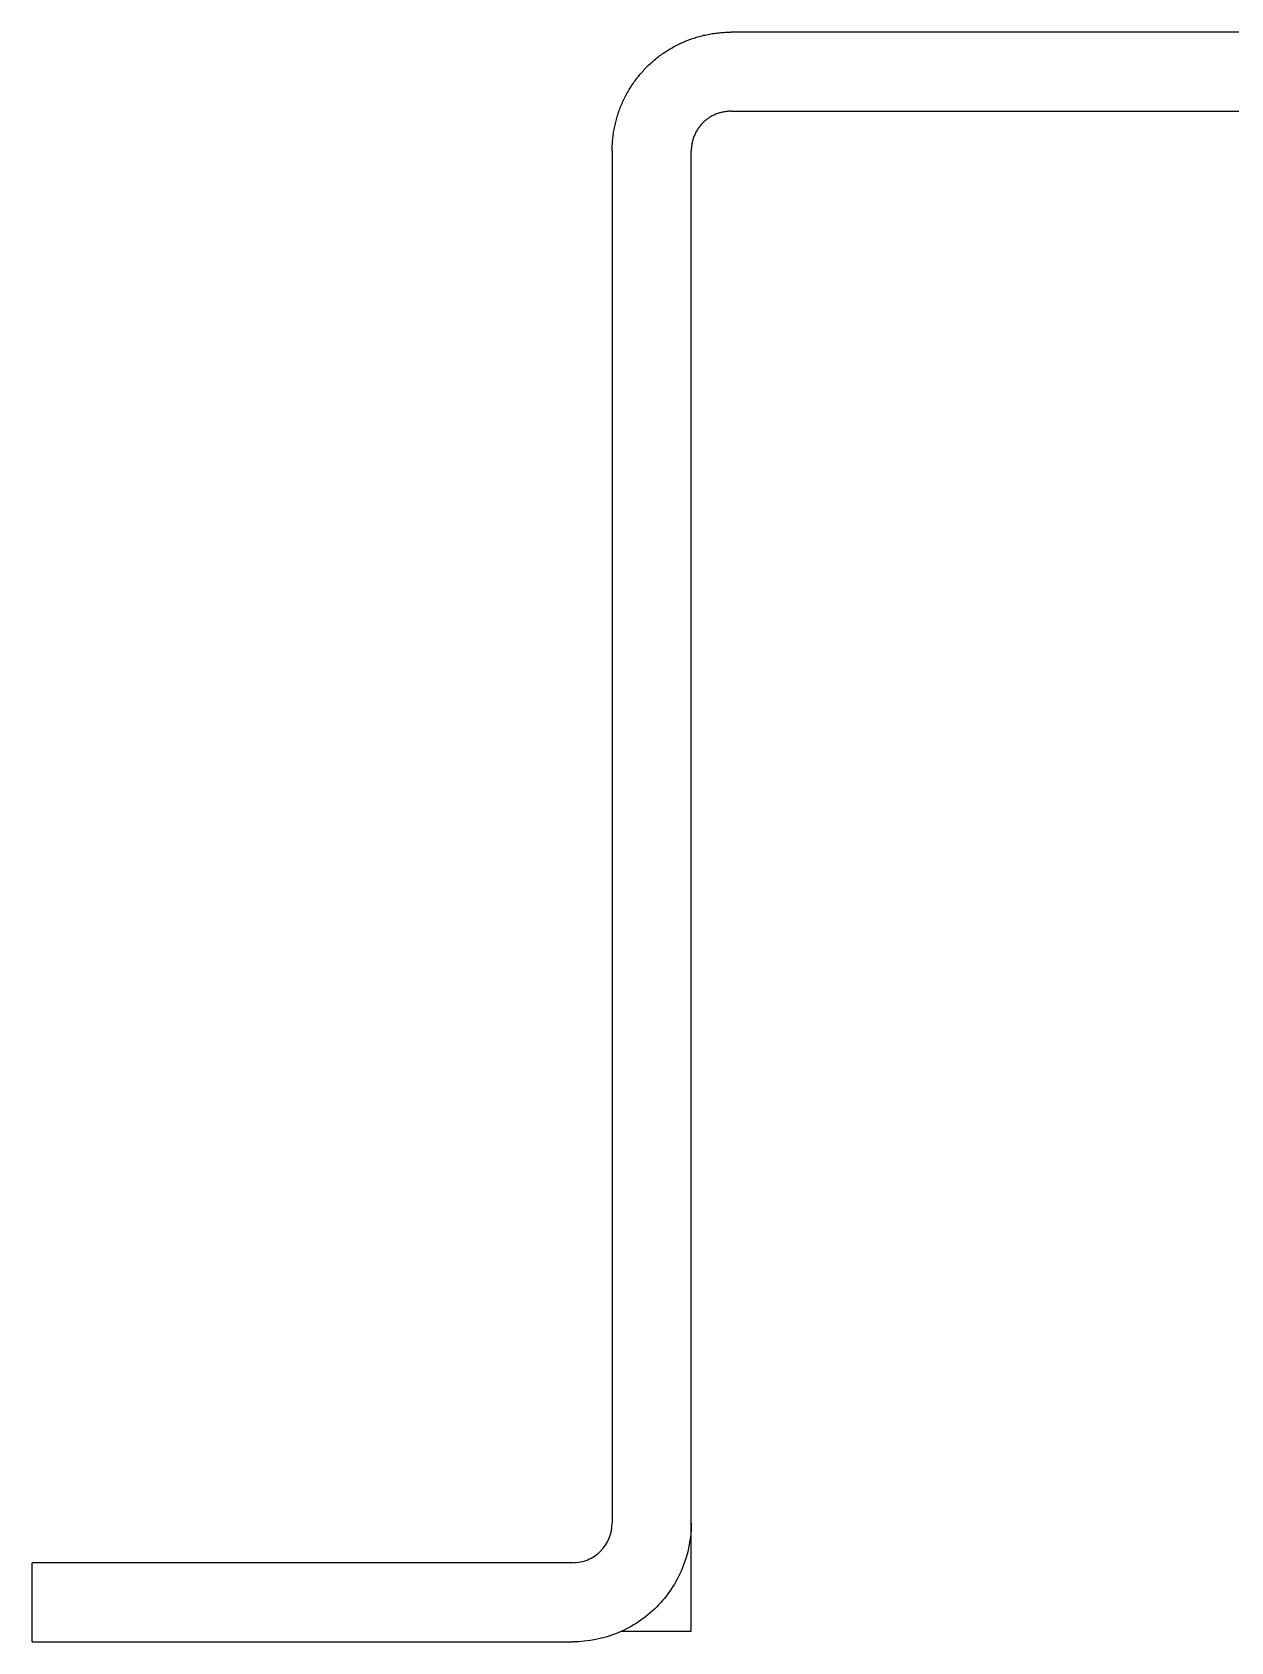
# Model space of a CAD drawing. Header units: millimetres. Extents: x 181 to 381, y 0 to 208.
# Drawn here: x 181.2 to 203.93, y 0 to 30.52 of the extents above; entities that cross this region are included whole.
import ezdxf

# ---------------------------------------------------------------- set-up
doc = ezdxf.new("R2010")
doc.units = ezdxf.units.MM
doc.layers.add('Make2D$可见线$曲线', color=7, linetype='Continuous', true_color=0x000000)

msp = doc.modelspace()

# ---------------------------------------------------------------- linework, layer by layer
at = {"layer": 'Make2D$可见线$曲线', "color": 18, "lineweight": -3, "true_color": 0x000000}
for points, knots in [([(192.198, 28.271), (192.198, 29.203), (192.857, 29.862), (193.516, 30.521), (194.448, 30.521)], [-3.534293, -3.534293, -3.534293, -1.767146, -1.767146, 0, 0, 0]), ([(194.448, 29.021), (194.137, 29.021), (193.918, 28.801), (193.698, 28.581), (193.698, 28.271)], [0, 0, 0, 0.589049, 0.589049, 1.178098, 1.178098, 1.178098])]:
    msp.add_rational_spline(points, [1, 0.923879493354, 1, 0.923879493354, 1], degree=2, knots=knots, dxfattribs=at)
for points, degree in [([(245.349, 30.521), (219.898, 30.521), (194.448, 30.521)], 2), ([(194.448, 29.021), (219.898, 29.021), (245.349, 29.021)], 2), ([(192.198, 28.271), (192.198, 15.26), (192.198, 2.25)], 2), ([(193.698, 2.25), (193.698, 15.26), (193.698, 28.271)], 2), ([(193.698, 1.2), (193.698, 1.724), (193.698, 2.248)], 2), ([(181.198, 0), (181.198, 0.75), (181.198, 1.5)], 2), ([(188.515, 1.5), (188.123, 1.5), (187.735, 1.5), (187.409, 1.5)], 3), ([(191.448, 1.5), (190.47, 1.5), (189.492, 1.5), (188.515, 1.5)], 3), ([(188.515, 0), (189.492, 0), (190.47, 0), (191.448, 0)], 3), ([(192.376, 0.2), (193.037, 0.2), (193.698, 0.2)], 2)]:
    msp.add_open_spline(points, degree=degree, dxfattribs=at)
for points, knots in [([(191.448, 1.5), (191.548, 1.5), (191.643, 1.519), (191.827, 1.595), (191.908, 1.65), (192.118, 1.86), (192.198, 2.052), (192.198, 2.25)], [-1.197087, -1.197087, -1.197087, -1.197087, -0.897815, -0.897815, -0.598543, -0.598543, 0, 0, 0, 0]), ([(193.698, 2.25), (193.698, 1.956), (193.639, 1.661), (193.414, 1.117), (193.247, 0.867), (192.831, 0.451), (192.581, 0.284), (192.037, 0.059), (191.742, 0), (191.448, 0)], [-3.556899, -3.556899, -3.556899, -3.556899, -2.667675, -2.667675, -1.77845, -1.77845, -0.889225, -0.889225, 0, 0, 0, 0]), ([(187.409, 1.5), (187.004, 1.5), (186.564, 1.5), (186.061, 1.5), (186.027, 1.5), (185.964, 1.5), (185.869, 1.5), (185.648, 1.5), (185.204, 1.5), (184.822, 1.5), (184.439, 1.5), (184.316, 1.5), (184.071, 1.5), (183.71, 1.5), (183.368, 1.5), (183.135, 1.5), (183.123, 1.5), (183.098, 1.5), (183.06, 1.5), (182.974, 1.5), (182.805, 1.5), (182.485, 1.5), (182.242, 1.5), (182.056, 1.5), (182.017, 1.5), (181.945, 1.5), (181.841, 1.5), (181.622, 1.5), (181.478, 1.5), (181.392, 1.5), (181.382, 1.5), (181.363, 1.5), (181.335, 1.5), (181.28, 1.5), (181.217, 1.5), (181.198, 1.5), (181.198, 1.5)], [0, 0, 0, 0, 1.479058, 1.479058, 1.571499, 1.571499, 1.66394, 1.848822, 2.218586, 2.958115, 2.958115, 3.32788, 3.32788, 3.697644, 4.437173, 4.437173, 4.483393, 4.483393, 4.529614, 4.622055, 4.806937, 5.176702, 5.916231, 5.916231, 6.101113, 6.101113, 6.285995, 6.655759, 7.395288, 7.395288, 7.487729, 7.487729, 7.58017, 7.765053, 8.134817, 8.625296, 8.625296, 8.625296, 8.625296]), ([(181.198, 0), (181.198, 0), (181.208, 0), (181.246, 0), (181.269, 0), (181.312, 0), (181.328, 0), (181.354, 0), (181.363, 0), (181.377, 0), (181.382, 0), (181.392, 0), (181.397, 0), (181.478, 0), (181.574, 0), (181.747, 0), (181.809, 0), (181.91, 0), (181.945, 0), (181.999, 0), (182.017, 0), (182.055, 0), (182.074, 0), (182.242, 0), (182.404, 0), (182.668, 0), (182.759, 0), (182.901, 0), (182.95, 0), (183.023, 0), (183.048, 0), (183.085, 0), (183.098, 0), (183.123, 0), (183.135, 0), (183.368, 0), (183.596, 0), (183.951, 0), (184.071, 0), (184.316, 0), (184.439, 0), (184.822, 0), (185.077, 0), (185.458, 0), (185.585, 0), (185.775, 0), (185.838, 0), (185.933, 0), (185.964, 0), (186.012, 0), (186.027, 0), (186.059, 0), (186.076, 0), (186.564, 0), (187.004, 0), (187.409, 0)], [-8.620767, -8.620767, -8.620767, -8.620767, -8.130546, -8.130546, -7.760976, -7.760976, -7.576191, -7.576191, -7.483798, -7.483798, -7.437602, -7.437602, -7.391405, -7.391405, -6.652265, -6.652265, -6.282695, -6.282695, -6.097909, -6.097909, -6.005517, -6.005517, -5.913124, -5.913124, -5.173984, -5.173984, -4.804413, -4.804413, -4.619628, -4.619628, -4.527236, -4.527236, -4.48104, -4.48104, -4.434843, -4.434843, -3.695703, -3.695703, -3.326132, -3.326132, -2.956562, -2.956562, -2.217422, -2.217422, -1.847851, -1.847851, -1.663066, -1.663066, -1.570674, -1.570674, -1.524477, -1.524477, -1.478281, -1.478281, 0, 0, 0, 0]), ([(187.409, 0), (187.573, 0), (187.749, 0), (188.126, 0), (188.318, 0), (188.515, 0)], [-1.175689, -1.175689, -1.175689, -1.175689, -0.587844, -0.587844, 0, 0, 0, 0])]:
    msp.add_open_spline(points, degree=3, knots=knots, dxfattribs=at)
for points, weights in [([(193.698, 0.293), (193.698, 0.561), (193.698, 1.2)], [1, 0.842476395121, 1]), ([(193.698, 0.2), (193.698, 0.2), (193.698, 0.293)], [1, 0.976662711886, 1])]:
    msp.add_rational_spline(points, weights, degree=2, dxfattribs=at)

doc.saveas('drawing.dxf')
